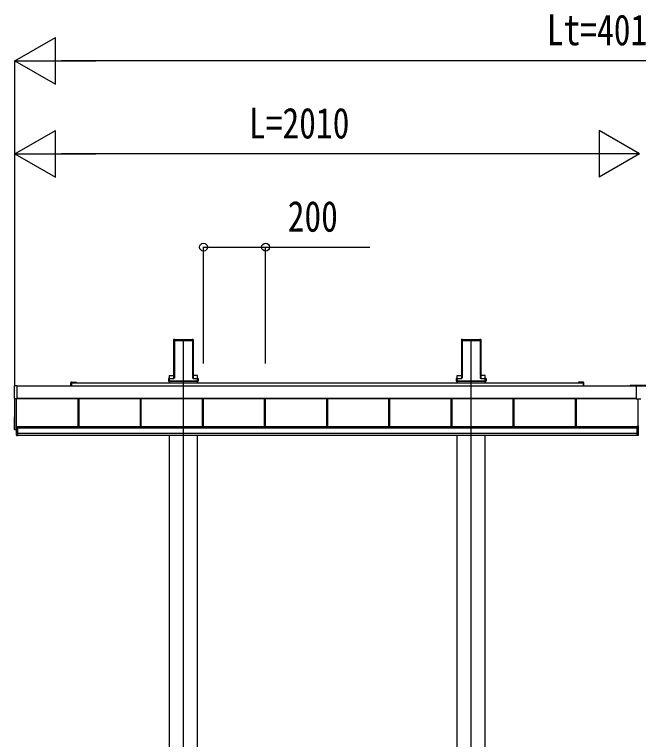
# Model space of a CAD drawing. Units: millimetres, scale not verified. Extents: x -12615 to 12615, y -8910 to 8910.
# Drawn here: x -4095 to -2087, y -3464 to -1131 of the extents above; entities that cross this region are included whole.
import ezdxf
from ezdxf.enums import TextEntityAlignment as Align

# ---------------------------------------------------------------- set-up
doc = ezdxf.new("R2010")
doc.units = ezdxf.units.MM
doc.header["$LTSCALE"] = 50
for name, color, linetype in [('0-3_YKK_12', 2, 'Continuous'), ('0-4_YKK_13', 4, 'Continuous'), ('0-5_YKK_A1', 4, 'Continuous'), ('0-6_YKK_D', 6, 'Continuous')]:
    doc.layers.add(name, color=color, linetype=linetype)
doc.styles.add('ＭＳ ゴシック', font='')
doc.styles.get('ＭＳ ゴシック').set_extended_font_data('MS Gothic')

msp = doc.modelspace()

# ---------------------------------------------------------------- linework, layer by layer
at = {"layer": '0-3_YKK_12'}
for p, q in [((-3551.27, -5234.77), (-3551.27, -2177.62)), ((-2625.27, -5234.77), (-2625.27, -2177.62))]:
    msp.add_line(p, q, dxfattribs=at)
at = {"layer": '0-4_YKK_13'}
for p, q in [((-2113.37, -2324.65), (-2113.37, -2326.65)), ((-2113.37, -2324.65), (-2060.37, -2324.65)), ((-2113.37, -2326.65), (-2094.37, -2326.65)), ((-2094.37, -2326.65), (-2094.37, -2369.65)), ((-2079.37, -2369.65), (-2094.37, -2369.65))]:
    msp.add_line(p, q, dxfattribs=at)
at = {"layer": '0-5_YKK_A1'}
for p, q in [((-3582.52, -2182.97), (-3582.52, -2299.65)), ((-3582.16, -2177.12), (-3582.5, -2182.62)), ((-3581.72, -2177.59), (-3582.16, -2177.12)), ((-3581.66, -2176.66), (-3579.62, -2176.66)), ((-3581.66, -2176.66), (-3581.22, -2177.12)), ((-3581.64, -2293.59), (-3581.64, -2178.47)), ((-3581.14, -2178.15), (-3581.14, -2293.27)), ((-3579.31, -2176.98), (-3579.62, -2176.66)), ((-3579.31, -2176.98), (-3523.23, -2176.98)), ((-3578.77, -2180.12), (-3523.77, -2180.12)), ((-3578.77, -2301.48), (-3578.77, -2180.12)), ((-3523.23, -2176.98), (-3522.92, -2176.66)), ((-3522.92, -2176.66), (-3520.88, -2176.66)), ((-3521.39, -2293.27), (-3521.39, -2178.15)), ((-3521.32, -2177.12), (-3520.88, -2176.66)), ((-3520.9, -2178.47), (-3520.9, -2293.59)), ((-3520.38, -2177.12), (-3520.82, -2177.59)), ((-3520.38, -2177.12), (-3520.03, -2182.62)), ((-3520.02, -2182.97), (-3520.02, -2299.65)), ((-2656.52, -2182.97), (-2656.52, -2299.65)), ((-2656.16, -2177.12), (-2656.5, -2182.62)), ((-2655.72, -2177.59), (-2656.16, -2177.12)), ((-2655.66, -2176.66), (-2653.62, -2176.66)), ((-2655.66, -2176.66), (-2655.22, -2177.12)), ((-2655.64, -2293.59), (-2655.64, -2178.47)), ((-2655.14, -2178.15), (-2655.14, -2293.27)), ((-2653.31, -2176.98), (-2653.62, -2176.66)), ((-2653.31, -2176.98), (-2597.23, -2176.98)), ((-2652.77, -2180.12), (-2597.77, -2180.12)), ((-2652.77, -2301.48), (-2652.77, -2180.12)), ((-2597.23, -2176.98), (-2596.92, -2176.66)), ((-2596.92, -2176.66), (-2594.88, -2176.66)), ((-2595.39, -2293.27), (-2595.39, -2178.15)), ((-2595.32, -2177.12), (-2594.88, -2176.66)), ((-2594.9, -2178.47), (-2594.9, -2293.59)), ((-2594.38, -2177.12), (-2594.82, -2177.59)), ((-2594.38, -2177.12), (-2594.03, -2182.62)), ((-2594.02, -2182.97), (-2594.02, -2299.65)), ((-3598.67, -2310.39), (-3598.67, -2303.51)), ((-3598.64, -2302.55), (-3583.63, -2302.55)), ((-3596.68, -2303.6), (-3596.68, -2310.39)), ((-3583.1, -2303.6), (-3596.68, -2303.6)), ((-3596.47, -2293.21), (-3582.52, -2293.21)), ((-3596.47, -2302.55), (-3596.47, -2293.21)), ((-3582.53, -2300), (-3582.63, -2301.61)), ((-3582.1, -2302.16), (-3581.73, -2296.07)), ((-3581.23, -2296.1), (-3581.61, -2302.19)), ((-3520.93, -2302.19), (-3521.3, -2296.1)), ((-3520.81, -2296.07), (-3520.43, -2302.16)), ((-3506.07, -2293.21), (-3520.02, -2293.21)), ((-3520, -2300), (-3519.9, -2301.61)), ((-3519.43, -2303.1), (-3505.86, -2303.1)), ((-3505.86, -2303.6), (-3519.43, -2303.6)), ((-3518.91, -2302.55), (-3503.9, -2302.55)), ((-3506.07, -2302.55), (-3506.07, -2293.21)), ((-3505.86, -2303.1), (-3505.86, -2303.6)), ((-3505.86, -2310.39), (-3505.86, -2303.6)), ((-3503.86, -2303.51), (-3503.86, -2310.39)), ((-2672.67, -2310.39), (-2672.67, -2303.51)), ((-2672.64, -2302.55), (-2657.63, -2302.55)), ((-2670.68, -2303.6), (-2670.68, -2310.39)), ((-2657.1, -2303.6), (-2670.68, -2303.6)), ((-2670.47, -2293.21), (-2656.52, -2293.21)), ((-2670.47, -2302.55), (-2670.47, -2293.21)), ((-2656.53, -2300), (-2656.63, -2301.61)), ((-2656.1, -2302.16), (-2655.73, -2296.07)), ((-2655.23, -2296.1), (-2655.61, -2302.19)), ((-2594.93, -2302.19), (-2595.3, -2296.1)), ((-2594.81, -2296.07), (-2594.43, -2302.16)), ((-2580.07, -2293.21), (-2594.02, -2293.21)), ((-2594, -2300), (-2593.9, -2301.61)), ((-2593.43, -2303.1), (-2579.86, -2303.1)), ((-2579.86, -2303.6), (-2593.43, -2303.6)), ((-2592.91, -2302.55), (-2577.9, -2302.55)), ((-2580.07, -2302.55), (-2580.07, -2293.21)), ((-2579.86, -2303.1), (-2579.86, -2303.6)), ((-2579.86, -2310.39), (-2579.86, -2303.6)), ((-2577.86, -2303.51), (-2577.86, -2310.39)), ((-4094.87, -2366.98), (-4094.87, -2325.96)), ((-4086.87, -2326.54), (-86.87, -2326.54)), ((-3913.87, -2326.54), (-3913.87, -2316.57)), ((-3911.37, -2314.07), (-3903.83, -2314.07)), ((-3911.37, -2316.57), (-2279.12, -2316.57)), ((-3911.37, -2316.87), (-3911.37, -2326.54)), ((-3897.62, -2316.57), (-3911.07, -2316.57)), ((-3902.91, -2314.07), (-3897.62, -2314.07)), ((-3599.14, -2310.39), (-3599.14, -2310.89)), ((-3599.14, -2310.89), (-3598.67, -2310.89)), ((-3596.68, -2310.39), (-3598.67, -2310.39)), ((-3598.67, -2310.39), (-3598.67, -2310.89)), ((-3596.68, -2310.89), (-3598.67, -2310.89)), ((-3596.68, -2310.39), (-3505.86, -2310.39)), ((-3596.68, -2310.89), (-3505.86, -2310.89)), ((-3596.67, -2310.39), (-3596.67, -2310.89)), ((-3596.47, -2316.57), (-3596.47, -2310.89)), ((-3596.27, -2310.89), (-3596.27, -2316.57)), ((-3595.27, -2310.55), (-3507.27, -2310.55)), ((-3506.27, -2310.89), (-3506.27, -2316.57)), ((-3506.07, -2316.57), (-3506.07, -2310.89)), ((-3503.86, -2310.39), (-3505.86, -2310.39)), ((-3505.86, -2310.39), (-3505.86, -2310.89)), ((-3503.86, -2310.89), (-3505.86, -2310.89)), ((-3503.86, -2310.39), (-3503.86, -2310.89)), ((-3503.4, -2310.89), (-3503.86, -2310.89)), ((-3503.4, -2310.39), (-3503.4, -2310.89)), ((-2673.14, -2310.39), (-2673.14, -2310.89)), ((-2673.14, -2310.89), (-2672.67, -2310.89)), ((-2670.68, -2310.39), (-2672.67, -2310.39)), ((-2672.67, -2310.39), (-2672.67, -2310.89)), ((-2670.68, -2310.89), (-2672.67, -2310.89)), ((-2670.68, -2310.39), (-2579.86, -2310.39)), ((-2670.68, -2310.89), (-2579.86, -2310.89)), ((-2670.67, -2310.39), (-2670.67, -2310.89)), ((-2670.47, -2316.57), (-2670.47, -2310.89)), ((-2670.27, -2310.89), (-2670.27, -2316.57)), ((-2669.27, -2310.55), (-2581.27, -2310.55)), ((-2580.27, -2310.89), (-2580.27, -2316.57)), ((-2580.07, -2316.57), (-2580.07, -2310.89)), ((-2577.86, -2310.39), (-2579.86, -2310.39)), ((-2579.86, -2310.39), (-2579.86, -2310.89)), ((-2577.86, -2310.89), (-2579.86, -2310.89)), ((-2577.86, -2310.39), (-2577.86, -2310.89)), ((-2577.4, -2310.89), (-2577.86, -2310.89)), ((-2577.4, -2310.39), (-2577.4, -2310.89)), ((-2273.83, -2314.07), (-2279.12, -2314.07)), ((-2279.12, -2316.57), (-2265.67, -2316.57)), ((-2265.37, -2314.07), (-2272.91, -2314.07)), ((-2265.37, -2316.87), (-2265.37, -2326.54)), ((-2262.87, -2326.54), (-2262.87, -2316.57)), ((-4086.87, -2368.25), (-4094.4, -2367.79)), ((-4093.37, -2466.7), (-4093.37, -2367.85)), ((-4088.37, -2484.74), (-4088.37, -2368.16)), ((-4086.87, -2366.48), (-2094.37, -2366.48)), ((-4086.87, -2366.72), (-2094.37, -2366.72)), ((-4086.87, -2367.75), (-4086.87, -2368.25)), ((-3889.87, -2457.47), (-3889.87, -2366.72)), ((-3889.47, -2457.47), (-3889.47, -2366.72)), ((-3886.87, -2457.47), (-3886.87, -2366.72)), ((-3689.87, -2457.47), (-3689.87, -2366.72)), ((-3687.27, -2457.47), (-3687.27, -2366.72)), ((-3686.87, -2457.47), (-3686.87, -2366.72)), ((-3489.87, -2457.47), (-3489.87, -2366.72)), ((-3487.27, -2457.47), (-3487.27, -2366.72)), ((-3486.87, -2457.47), (-3486.87, -2366.72)), ((-3289.87, -2457.47), (-3289.87, -2366.72)), ((-3287.27, -2457.47), (-3287.27, -2366.72)), ((-3286.87, -2457.47), (-3286.87, -2366.72)), ((-3089.87, -2457.47), (-3089.87, -2366.72)), ((-3087.27, -2457.47), (-3087.27, -2366.72)), ((-3086.87, -2457.47), (-3086.87, -2366.72)), ((-2889.87, -2457.47), (-2889.87, -2366.72)), ((-2887.27, -2457.47), (-2887.27, -2366.72)), ((-2886.87, -2457.47), (-2886.87, -2366.72)), ((-2689.87, -2457.47), (-2689.87, -2366.72)), ((-2687.27, -2457.47), (-2687.27, -2366.72)), ((-2686.87, -2457.47), (-2686.87, -2366.72)), ((-2489.87, -2457.47), (-2489.87, -2366.72)), ((-2487.27, -2457.47), (-2487.27, -2366.72)), ((-2486.87, -2457.47), (-2486.87, -2366.72)), ((-2289.87, -2457.47), (-2289.87, -2366.72)), ((-2287.27, -2457.47), (-2287.27, -2366.72)), ((-2286.87, -2457.47), (-2286.87, -2366.72)), ((-2088.37, -2457.47), (-2088.37, -2369.65)), ((-2088.17, -2457.21), (-2088.17, -2369.65)), ((-4094.87, -2467.08), (-4094.87, -2426.06)), ((-4094.4, -2425.56), (-4093.37, -2425.5)), ((-4088.37, -2468.26), (-4094.4, -2467.89)), ((-4093.37, -2466.7), (-4088.37, -2466.7)), ((-4088.37, -2457.21), (-4084.87, -2457.21)), ((-4084.87, -2457.47), (-2091.87, -2457.47)), ((-4084.87, -2459.48), (-2091.87, -2459.48)), ((-4084.87, -2461.27), (-2091.87, -2461.27)), ((-4084.87, -2461.27), (-2091.87, -2461.27)), ((-2085.37, -2457.21), (-2091.87, -2457.21)), ((-4084.87, -2479.64), (-4088.37, -2479.64)), ((-4088.37, -2486.26), (-4084.87, -2486.26)), ((-4084.87, -2478.25), (-2091.87, -2478.25)), ((-4084.87, -2484.74), (-2091.87, -2484.74)), ((-3596.47, -5034.77), (-3596.47, -2484.74)), ((-3506.07, -5034.77), (-3506.07, -2484.74)), ((-2670.47, -5034.77), (-2670.47, -2484.74)), ((-2580.07, -5034.77), (-2580.07, -2484.74)), ((-2088.37, -2479.64), (-2091.87, -2479.64)), ((-2088.37, -2486.26), (-2091.87, -2486.26))]:
    msp.add_line(p, q, dxfattribs=at)
for points in [[(-3599.14, -2303.05), (-3599.14, -2310.39), (-3598.67, -2310.39)], [(-3596.68, -2303.6), (-3596.68, -2303.1), (-3583.1, -2303.1)], [(-3503.4, -2303.05), (-3503.4, -2310.39), (-3503.86, -2310.39)], [(-2673.14, -2303.05), (-2673.14, -2310.39), (-2672.67, -2310.39)], [(-2670.68, -2303.6), (-2670.68, -2303.1), (-2657.1, -2303.1)], [(-2577.4, -2303.05), (-2577.4, -2310.39), (-2577.86, -2310.39)], [(-4094.4, -2325.46), (-4086.87, -2325), (-4086.87, -2325.5), (-4086.87, -2367.75)], [(-4088.37, -2457.21), (-4088.37, -2479.64), (-4088.37, -2486.26)], [(-4085.37, -2457.21), (-4085.37, -2479.64), (-4085.37, -2486.26)], [(-4084.87, -2457.21), (-4084.87, -2479.64), (-4084.87, -2486.26)], [(-2091.87, -2457.21), (-2091.87, -2479.64), (-2091.87, -2486.26)], [(-2091.37, -2457.21), (-2091.37, -2479.64), (-2091.37, -2486.26)], [(-2088.37, -2457.21), (-2088.37, -2479.64), (-2088.37, -2486.26)]]:
    msp.add_lwpolyline(points, dxfattribs=at)
for centre, radius, start, end in [((-3598.17, -2303.51), 0.501, 90.24971, 179.75029), ((-3504.36, -2303.51), 0.501, 0.24971, 89.75029), ((-2672.17, -2303.51), 0.501, 90.24971, 179.75029), ((-2578.36, -2303.51), 0.501, 0.24971, 89.75029), ((-4094.37, -2325.96), 0.497, 93.16944, 179.94772), ((-3911.37, -2316.57), 2.5, 90, 180), ((-3911.07, -2316.87), 0.3, 90, 180), ((-3903.83, -2314.27), 0.2, 23.57818, 90), ((-3903.37, -2314.07), 0.3, 203.57818, 336.42182), ((-3902.91, -2314.27), 0.2, 90, 156.42182), ((-3897.62, -2315.32), 1.25, 270, 90), ((-2279.12, -2315.32), 1.25, 90, 270), ((-2273.83, -2314.27), 0.2, 23.57818, 90), ((-2273.37, -2314.07), 0.3, 203.57818, 336.42182), ((-2272.91, -2314.27), 0.2, 90, 156.42182), ((-2265.67, -2316.87), 0.3, 360, 90), ((-2265.37, -2316.57), 2.5, 0, 90), ((-4094, -2367.02), 0.873, 177.74142, 242.53793), ((-4094.37, -2426.06), 0.497, 93.16944, 179.94772), ((-4094, -2467.12), 0.873, 177.74142, 242.53793)]:
    msp.add_arc(centre, radius, start, end, dxfattribs=at)
for centre, major_axis, ratio, start_param, end_param in [((-3582.47, -2182.62), (0.031, 0.5), 0.061627, 1.5746234, 2.3600215), ((-3581.66, -2177.16), (0.346, -0.364), 0.996462, 2.3838095, 3.8892836), ((-3581.94, -2180.62), (0.22, 3.04), 0.070684, 5.5043854, 6.2286971), ((-3581.45, -2180.65), (0.22, 3.54), 0.060877, 5.5025319, 6.2268436), ((-3521.09, -2180.65), (-0.22, 3.54), 0.060877, 0.0563417, 0.7806534), ((-3520.59, -2180.62), (-0.22, 3.04), 0.070684, 0.0544883, 0.7787999), ((-3520.88, -2177.16), (-0.346, -0.364), 0.996462, 2.3939017, 3.8993758), ((-3520.06, -2182.62), (-0.031, 0.5), 0.061627, 3.9231638, 4.7085619), ((-2656.47, -2182.62), (0.031, 0.5), 0.061627, 1.5746234, 2.3600215), ((-2655.66, -2177.16), (0.346, -0.364), 0.996462, 2.3838095, 3.8892836), ((-2655.94, -2180.62), (0.22, 3.04), 0.070684, 5.5043854, 6.2286971), ((-2655.45, -2180.65), (0.22, 3.54), 0.060877, 5.5025319, 6.2268436), ((-2595.09, -2180.65), (-0.22, 3.54), 0.060877, 0.0563417, 0.7806534), ((-2594.59, -2180.62), (-0.22, 3.04), 0.070684, 0.0544883, 0.7787999), ((-2594.88, -2177.16), (-0.346, -0.364), 0.996462, 2.3939017, 3.8993758), ((-2594.06, -2182.62), (-0.031, 0.5), 0.061627, 3.9231638, 4.7085619), ((-3598.64, -2303.05), (0.355, -0.355), 0.99628, 2.358058, 3.9251274), ((-3596.68, -2303.51), (2, 0), 0.045872, 3.2026792, 4.712389), ((-3596.68, -2303.01), (1.5, 0), 0.061163, 3.2026792, 4.712389), ((-3583.63, -2301.55), (0.691, -0.728), 0.996462, 5.5254021, 7.0308762), ((-3583.11, -2302.1), (-0.693, 0.73), 0.992955, 2.3838095, 3.8892836), ((-3583.11, -2302.1), (1.04, -1.09), 0.996462, 5.5254021, 7.0308762), ((-3582.56, -2300), (0.031, 0.5), 0.061627, 4.716216, 5.5016142), ((-3581.94, -2296.07), (0.22, 3.5), 0.061627, 4.716216, 5.5016142), ((-3581.45, -2296.1), (0.22, 4), 0.053972, 4.7153191, 5.5007173), ((-3521.09, -2296.1), (-0.22, 4), 0.053972, 0.782468, 1.5678662), ((-3519.43, -2302.1), (-1.04, -1.09), 0.996462, 5.5354944, 7.0409685), ((-3520.59, -2296.07), (-0.22, 3.5), 0.061627, 0.7815711, 1.5669693), ((-3519.43, -2302.1), (0.693, 0.73), 0.992955, 2.3939017, 3.8993758), ((-3519.97, -2300), (-0.031, 0.5), 0.061627, 0.7815711, 1.5669693), ((-3518.9, -2301.55), (-0.691, -0.728), 0.996462, 5.5354944, 7.0409685), ((-3505.86, -2303.01), (1.5, 0), 0.061163, 4.712389, 6.2220988), ((-3505.86, -2303.51), (2, 0), 0.045872, 4.712389, 6.2220988), ((-3503.9, -2303.05), (-0.355, -0.355), 0.99628, 2.358058, 3.9251274), ((-2672.64, -2303.05), (0.355, -0.355), 0.99628, 2.358058, 3.9251274), ((-2670.68, -2303.51), (2, 0), 0.045872, 3.2026792, 4.712389), ((-2670.68, -2303.01), (1.5, 0), 0.061163, 3.2026792, 4.712389), ((-2657.63, -2301.55), (0.691, -0.728), 0.996462, 5.5254021, 7.0308762), ((-2657.11, -2302.1), (-0.693, 0.73), 0.992955, 2.3838095, 3.8892836), ((-2657.11, -2302.1), (1.04, -1.09), 0.996462, 5.5254021, 7.0308762), ((-2656.56, -2300), (0.031, 0.5), 0.061627, 4.716216, 5.5016142), ((-2655.94, -2296.07), (0.22, 3.5), 0.061627, 4.716216, 5.5016142), ((-2655.45, -2296.1), (0.22, 4), 0.053972, 4.7153191, 5.5007173), ((-2595.09, -2296.1), (-0.22, 4), 0.053972, 0.782468, 1.5678662), ((-2593.43, -2302.1), (-1.04, -1.09), 0.996462, 5.5354944, 7.0409685), ((-2594.59, -2296.07), (-0.22, 3.5), 0.061627, 0.7815711, 1.5669693), ((-2593.43, -2302.1), (0.693, 0.73), 0.992955, 2.3939017, 3.8993758), ((-2593.97, -2300), (-0.031, 0.5), 0.061627, 0.7815711, 1.5669693), ((-2592.9, -2301.55), (-0.691, -0.728), 0.996462, 5.5354944, 7.0409685), ((-2579.86, -2303.01), (1.5, 0), 0.061163, 4.712389, 6.2220988), ((-2579.86, -2303.51), (2, 0), 0.045872, 4.712389, 6.2220988), ((-2577.9, -2303.05), (-0.355, -0.355), 0.99628, 2.358058, 3.9251274)]:
    msp.add_ellipse(centre, major_axis=major_axis, ratio=ratio, start_param=start_param, end_param=end_param, dxfattribs=at)
at = {"layer": '0-6_YKK_D'}
for p, q in [((-4093.27, -1280.12), (-3963.36, -1205.12)), ((-3963.36, -1355.12), (-3963.36, -1205.12)), ((-4093.27, -2325.85), (-4093.27, -1279.12)), ((-4093.27, -1280.12), (-3963.36, -1355.12)), ((-4093.27, -1280.12), (-3833.46, -1280.12)), ((-230.27, -1280.12), (-3943.27, -1280.12)), ((-4093.27, -1580.12), (-3963.36, -1505.12)), ((-3963.36, -1655.12), (-3963.36, -1505.12)), ((-2083.27, -1580.12), (-2213.17, -1505.12)), ((-2213.17, -1505.12), (-2213.17, -1655.12)), ((-4093.27, -2325.57), (-4093.27, -1579.12)), ((-4093.27, -1580.12), (-3963.36, -1655.12)), ((-4093.27, -1580.12), (-3833.46, -1580.12)), ((-2233.27, -1580.12), (-3943.27, -1580.12)), ((-2083.27, -1580.12), (-2343.07, -1580.12)), ((-2083.27, -1580.12), (-2213.17, -1655.12)), ((-3486.77, -2254.08), (-3486.77, -1879.12)), ((-3286.77, -2254.08), (-3286.77, -1879.12))]:
    msp.add_line(p, q, dxfattribs=at)
msp.add_lwpolyline([(-3486.77, -1880.12), (-3286.77, -1880.12), (-2950.97, -1880.12)], dxfattribs=at)
for centre in [(-3486.77, -1880.12), (-3286.77, -1880.12)]:
    msp.add_circle(centre, 12.75, dxfattribs=at)

# ---------------------------------------------------------------- texts
at = {"layer": '0-6_YKK_D', "style": 'ＭＳ ゴシック', "width": 0.8}
for s, p in [('Lt=4013', (-2381.97, -1260.12)), ('L=2010', (-3340.27, -1560.12)), ('200', (-3215.77, -1860.12))]:
    msp.add_text(s, height=98.97, dxfattribs=at).set_placement(p, align=Align.BOTTOM_LEFT)

doc.saveas('drawing.dxf')
